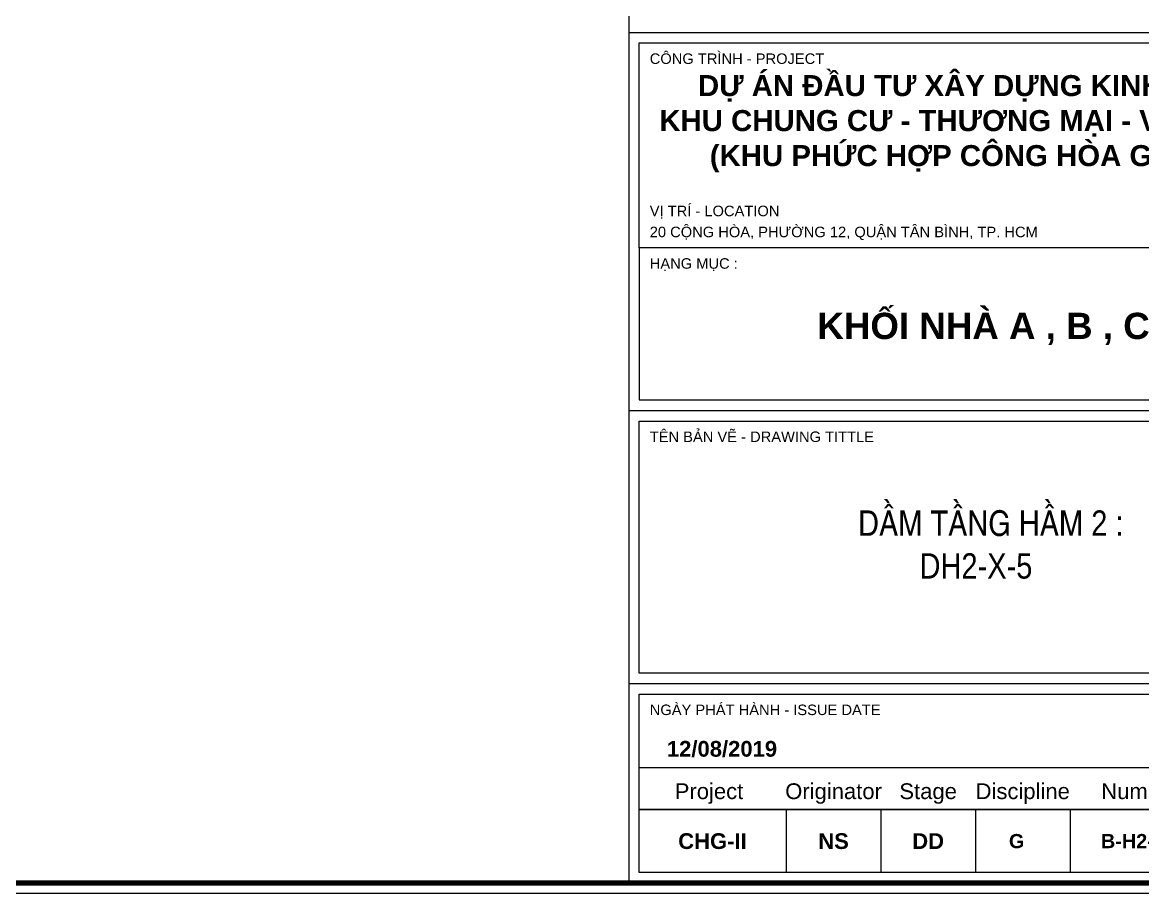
# Model space of a CAD drawing. Header units: millimetres. Extents: x 3014920 to 3563667, y -1638653 to -1356471.
# Drawn here: x 3098826 to 3104352, y -1600938 to -1596636 of the extents above; entities that cross this region are included whole.
import ezdxf
from ezdxf.enums import TextEntityAlignment as Align
from ezdxf.xclip import XClip

# ---------------------------------------------------------------- set-up
doc = ezdxf.new("R2010")
doc.units = ezdxf.units.MM
doc.header["$MEASUREMENT"] = 0
doc.header["$XCLIPFRAME"] = 0
doc.header["$PDMODE"] = 2
doc.linetypes.add('CENTER', pattern=[2, 1.25, -0.25, 0.25, -0.25])
doc.linetypes.add('HIDDEN', pattern=[0.375, 0.25, -0.125])
doc.layers.get('0').update_dxf_attribs({"lineweight": 9})
doc.layers.get('Defpoints').update_dxf_attribs({"color": 10, "lineweight": 0})
for name, color, linetype, lineweight in [('CHUNHO', 7, 'CENTER', 13), ('CHUTO', 51, 'Continuous', 15), ('CTHEP', 50, 'Continuous', 50), ('DBAO', 90, 'Continuous', 13), ('KTH', 154, 'Continuous', 9), ('Net khuat', 8, 'HIDDEN', 13)]:
    doc.layers.add(name, color=color, linetype=linetype, lineweight=lineweight)
doc.styles.add('ArialB', font='arialbd.ttf')
doc.styles.add('CHG_XX_Khung ten$0$A1 BORDER$0$ARIAL', font='arial.ttf')
doc.styles.add('CHG_XX_Khung ten$0$A1 BORDER$0$Arial - Bold', font='arialbd.ttf', dxfattribs={"height": 2.5})
doc.styles.add('Star-HelCon', font='VHELVCN_0.TTF')
doc.styles.add('TTP-HelCon', font='VHELVCN_0.TTF')
doc.dimstyles.new('TTP-25', dxfattribs={"dimscale": 25, "dimtxt": 2.5, "dimasz": 1, "dimexe": 1, "dimexo": 1, "dimgap": 0.09, "dimtad": 0, "dimdec": 4, "dimrnd": 1, "dimzin": 9, "dimdsep": 46, "dimtxsty": 'TTP-HelCon', "dimblk": 'ARCHTICK', "dimcen": 0.09, "dimdle": 1.5, "dimclrd": 256, "dimclre": 256, "dimclrt": 7, "dimadec": 0, "dimazin": 0, "dimtfac": 1, "dimtdec": 4, "dimtmove": 0, "dimatfit": 3, "dimldrblk": 'ARCHTICK', "dimfxl": 1, "dimtvp": 1, "dimtolj": 1, "dimtzin": 0, "dimarcsym": 0})

# ---------------------------------------------------------------- blocks, each defined once
blk = doc.blocks.new('_ArchTick')
at = {"color": 0, "linetype": 'ByBlock', "const_width": 0.15}
blk.add_lwpolyline([(-0.5, -0.5), (0.5, 0.5)], dxfattribs=at)
blk = doc.blocks.new('*D1246')
at = {"layer": 'Defpoints', "color": 0, "transparency": 16777216}
for p in [(39200, -775), (48700, -775), (48700, -1276)]:
    blk.add_point(p, dxfattribs=at)
at = {"layer": 'KTH', "lineweight": -2, "transparency": 16777216}
for p, q in [((39200, -800), (39200, -1301)), ((48700, -800), (48700, -1301)), ((39162.5, -1276), (48737.5, -1276))]:
    blk.add_line(p, q, dxfattribs=at)
at = {"layer": 'KTH', "lineweight": -2, "transparency": 16777216, "xscale": 25, "yscale": 25, "zscale": 25, "rotation": 180}
blk.add_blockref('_ArchTick', (39200, -1276), dxfattribs=at)
at = {"layer": 'KTH', "lineweight": -2, "transparency": 16777216, "xscale": 25, "yscale": 25, "zscale": 25}
blk.add_blockref('_ArchTick', (48700, -1276), dxfattribs=at)
at = {"layer": 'KTH', "color": 7, "transparency": 16777216, "insert": (43950, -1212.2), "char_height": 62.5, "attachment_point": 5, "style": 'TTP-HelCon'}
blk.add_mtext('\\A1;9500', dxfattribs=at)
blk = doc.blocks.new('CHG_XX_Khung ten')
for p, q in [((687, 577), (687, 17)), ((687, 179), (824, 179)), ((687, 107), (824, 107)), ((687, 55), (824, 55))]:
    blk.add_line(p, q)
at = {"linetype": 'Continuous'}
for p, q in [((689, 39), (822, 39)), ((716.98, 31), (716.98, 19)), ((734.98, 31), (734.98, 19)), ((752.98, 31), (752.98, 19)), ((770.98, 31), (770.98, 19))]:
    blk.add_line(p, q, dxfattribs=at)
blk.add_lwpolyline([(15, 579), (826, 579), (826, 15), (15, 15)], close=True)
at = {"color": 4, "linetype": 'Continuous', "const_width": 1}
blk.add_lwpolyline([(17, 577), (824, 577), (824, 17), (17, 17)], close=True, dxfattribs=at)
at = {"linetype": 'Continuous'}
for points in [[(689, 177), (822, 177), (822, 138), (689, 138)], [(689, 109), (822, 109), (822, 138), (689, 138)], [(689, 105), (822, 105), (822, 57), (689, 57)], [(689, 53), (822, 53), (822, 31), (689, 31)], [(822, 19), (689, 19), (689, 31), (822, 31)]]:
    blk.add_lwpolyline(points, close=True, dxfattribs=at)
at = {"style": 'CHG_XX_Khung ten$0$A1 BORDER$0$ARIAL'}
for s, p in [('CÔNG TRÌNH - PROJECT', (691, 174)), ('VỊ TRÍ - LOCATION', (691, 145)), ('20 CỘNG HÒA, PHƯỜNG 12, QUẬN TÂN BÌNH, TP. HCM', (691, 141)), ('HẠNG MỤC :', (691, 135)), ('TÊN BẢN VẼ - DRAWING TITTLE', (691, 102)), ('NGÀY PHÁT HÀNH - ISSUE DATE', (691, 50))]:
    blk.add_text(s, height=2, dxfattribs=at).set_placement(p, align=Align.MIDDLE_LEFT)
for s, style, p in [('12/08/2019', 'CHG_XX_Khung ten$0$A1 BORDER$0$Arial - Bold', (704.75, 42.57)), ('Project', 'CHG_XX_Khung ten$0$A1 BORDER$0$ARIAL', (702.28, 34.5)), ('Originator', 'CHG_XX_Khung ten$0$A1 BORDER$0$ARIAL', (725.98, 34.5)), ('Stage', 'CHG_XX_Khung ten$0$A1 BORDER$0$ARIAL', (743.98, 34.5)), ('Discipline', 'CHG_XX_Khung ten$0$A1 BORDER$0$ARIAL', (761.98, 34.5)), ('Number', 'CHG_XX_Khung ten$0$A1 BORDER$0$ARIAL', (784.37, 34.5)), ('CHG-II', 'CHG_XX_Khung ten$0$A1 BORDER$0$Arial - Bold', (702.94, 25)), ('NS', 'CHG_XX_Khung ten$0$A1 BORDER$0$Arial - Bold', (725.98, 25)), ('DD', 'CHG_XX_Khung ten$0$A1 BORDER$0$Arial - Bold', (743.98, 25))]:
    blk.add_text(s, height=3, dxfattribs=dict(style=style)).set_placement(p, align=Align.MIDDLE_CENTER)
at = {"attachment_point": 2, "style": 'CHG_XX_Khung ten$0$A1 BORDER$0$Arial - Bold'}
for s, insert, char_height, width in [('DỰ ÁN ĐẦU TƯ XÂY DỰNG KINH DOANH\\PKHU CHUNG CƯ - THƯƠNG MẠI - VĂN PHÒNG\\P(KHU PHỨC HỢP CÔNG HÒA GARDEN)', (755.4, 170.88), 4, 159.8745), ('KHỐI NHÀ A , B , C', (754.52, 125.61), 5, 104.1229)]:
    blk.add_mtext(s, dxfattribs=dict(at, insert=insert, char_height=char_height, width=width))
blk = doc.blocks.new('2X-6')
at = {"layer": 'CTHEP'}
blk.add_line((62408.63368, 325.00001), (-295.8093, 325), dxfattribs=at)
for points in [[(-320.00014, 595.00141), (-320.00014, 795), (62463.59072, 795)], [(-320.00014, -145), (62469.99431, -144.99999), (62469.99431, -144.99999)]]:
    blk.add_lwpolyline(points, dxfattribs=at)
at = {"layer": 'DBAO', "linetype": 'Continuous', "flags": 128}
blk.add_lwpolyline([(45300.00188, -175), (50975.00189, -175)], dxfattribs=at)
at = {"layer": 'Net khuat', "ltscale": 250}
blk.add_line((45300.00188, 275), (50975.00189, 275), dxfattribs=at)
at = {"layer": 'KTH'}
dim = blk.add_linear_dim(base=(48700.00181, -1276), p1=(39200.00181, -775), p2=(48700.00181, -775), angle=180, dimstyle='TTP-25', override={"dimtmove": 1}, dxfattribs=at)
dim.commit()
dim.dimension.update_dxf_attribs({"geometry": '*D1246', "text_midpoint": (43950.00181, -1212.16666)})

msp = doc.modelspace()

# ---------------------------------------------------------------- block references
at = {"layer": 'DBAO'}
ref = msp.add_blockref('2X-6', (3058646.11534, -1597433.7557), dxfattribs=at)
XClip(ref).set_block_clipping_path([(47785.81711381, -1679.7416241438), (63090.6771627329, 2032.9573523358)])

# ---------------------------------------------------------------- texts
at = {"layer": 'CHUNHO', "style": 'Star-HelCon'}
for s, p in [('DAÀM TAÀNG HAÀM 2 :', (3103603.54572, -1599170.90776)), ('DH2-X-5', (3103530.19985, -1599382.33006))]:
    msp.add_text(s, height=125, dxfattribs=at).set_placement(p, align=Align.CENTER)
at = {"layer": 'CHUTO', "color": 7, "style": 'ArialB'}
for s, p in [('G', (3103730.99565, -1600713.28276)), ('B-H2-04', (3104331.65515, -1600713.28276))]:
    msp.add_text(s, height=70, dxfattribs=at).set_placement(p, align=Align.CENTER)

# ---------------------------------------------------------------- next in the draw order: block references
at = {"color": 5, "xscale": 25.92478421704392, "yscale": 25.92478421704392, "zscale": 25.92478421704392}
msp.add_blockref('CHG_XX_Khung ten', (3084006.85793, -1601326.46106), dxfattribs=at)

doc.saveas('drawing.dxf')
